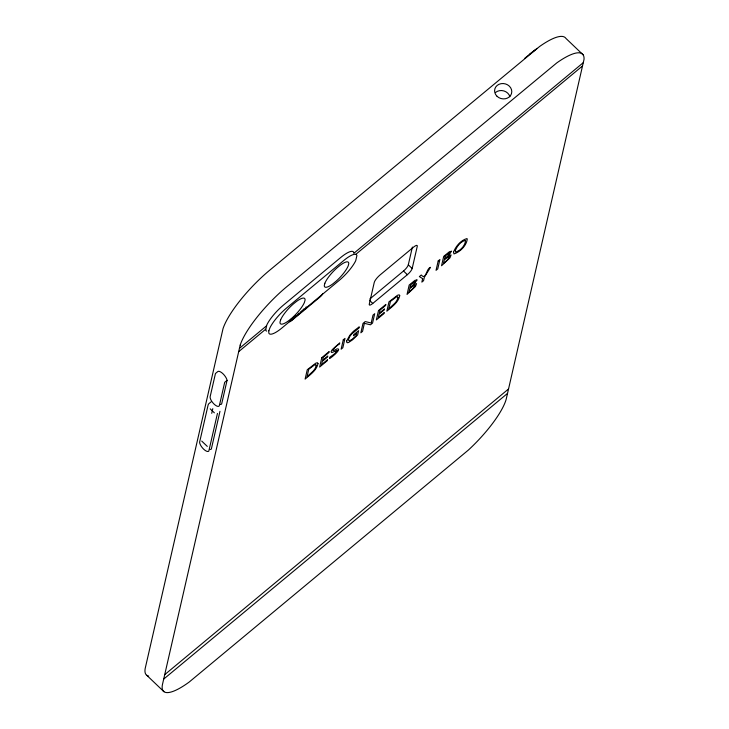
<?xml version="1.0" encoding="UTF-8"?>
<svg xmlns="http://www.w3.org/2000/svg" width="729" height="729" viewBox="0 0 729 729"><rect width="100%" height="100%" fill="white"/><g stroke="black" fill="none" stroke-linecap="round" stroke-linejoin="round"><path stroke-width="1.09" d="M208.212 404.595L199.6 442.211A6.725 2.615 50.3 0 0 203.637 449.155A6.725 2.615 50.3 0 0 208.84 451.032L217.452 413.416M211.729 413.343L212.795 408.668M219.967 411.329L211.355 448.946A6.725 2.615 50.3 0 1 210.198 449.428M227.056 380.374L224.696 382.333L219.393 405.497A6.616 2.579 50.3 0 1 214.08 404.112A6.616 2.579 50.3 0 1 210.152 396.676L215.465 373.503L217.816 371.553A6.925 2.697 50.3 0 1 222.946 373.731A6.925 2.697 50.3 0 1 227.056 380.374L221.753 403.538A6.616 2.579 50.3 0 1 219.912 404.385M305.715 308.905L306.18 306.863M369.767 299.036L403.502 271.006A5.905 1.549 -46.3 0 0 408.304 264.818L412.377 247.058M412.177 268.518L417.261 246.32A6.124 1.604 -46.3 0 0 413.562 247.122L380.091 274.933A7.181 1.886 -46.3 0 0 374.25 282.442L369.266 304.212A5.805 1.522 -46.3 0 0 372.774 303.446L407.365 274.696A5.905 1.549 -46.3 0 0 412.177 268.518L408.304 264.818M303.437 309.524L301.414 311.347M291.946 318.828L291.8 319.439L293.577 317.47M298.407 313.834L297.159 315.22M583.136 54.83L565.95 38.427A59.423 15.601 -46.3 0 0 539.651 46.465L271.553 268.691A58.229 15.291 -46.3 0 0 223.019 328.679L145.18 668.511A55.568 14.589 -46.3 0 0 148.67 676.084M239.449 348.344L266.477 325.89M353.784 253.346L583.273 62.667M238.693 351.651L265.711 329.198M355.67 254.457L582.517 65.965M208.549 403.957L211.064 401.87M164.708 674.662L508.541 388.976M163.697 679.091L507.521 393.405M524.652 58.393L534.612 50.21M529.418 54.429L537.136 48.342M403.502 271.006L407.365 274.696M369.676 300.494L372.774 303.446M210.198 408.841L214.381 412.824M201.733 441.081L207.3 446.403M146.739 675.264L163.916 691.666M266.677 331.103A21.733 5.704 -46.3 0 1 265.684 329.982L266.869 324.833A21.733 5.704 -46.3 0 1 283.426 305.105L340.625 257.583A21.733 5.704 -46.3 0 1 353.811 252.589M322.737 293.514A3.353 0.884 -46.3 0 1 320.013 297.031L291.418 320.787A3.353 0.884 -46.3 0 1 289.386 321.234M294.416 316.76A2.442 0.638 -46.3 0 1 292.475 319.539A2.442 0.638 -46.3 0 1 291.071 319.594M291.29 319.184A2.442 0.638 -46.3 0 1 291.609 318.728M299.109 313.124A2.214 0.583 -46.3 0 1 297.104 315.602A2.214 0.583 -46.3 0 1 296.083 315.429M303.957 308.677A2.296 0.601 -46.3 0 1 302.617 311.028A2.296 0.601 -46.3 0 1 300.804 311.711M495.547 92.455A8.648 7.636 12.9 0 1 509.908 96.693M268.846 330.802L268.782 332.934A21.733 5.704 -46.3 0 0 281.968 327.95L339.167 280.428A21.733 5.704 -46.3 0 0 355.725 260.7L356.909 255.551A21.733 5.704 -46.3 0 0 343.724 260.535L286.524 308.057A21.733 5.704 -46.3 0 0 269.958 327.786L268.846 330.802M336.998 350.476L334.921 353.592L329.827 357.21L329.535 358.504C331.312 357.912 342.994 348.025 336.935 348.909C327.959 354.148 336.424 345.209 339.45 344.124L339.741 342.894L332.369 349.519A4.684 1.23 -46.3 0 0 331.075 351.843L331.75 352.59L336.998 350.476M416.952 279.963L413.899 284.665L416.578 283.599L415.494 286.47L407.046 294.407L409.188 285.039L414.974 280.355L416.952 279.963M451.47 251.277L448.408 256.007L451.096 254.922L450.012 257.784L441.564 265.73L443.715 256.362L449.492 251.678L451.47 251.277M414.856 285.422L413.206 288.283L408.969 292.01L409.744 288.629L413.78 285.476L414.856 285.422M449.374 256.736L447.724 259.597L443.496 263.324L444.262 259.952L448.299 256.79L449.374 256.736M346.74 340.826L346.776 342.348A9.249 2.424 -46.3 0 0 348.772 342.366L352.599 339.778L357.638 334.948L358.613 330.693L353.738 334.748L353.51 335.741L356.681 333.098L356.08 335.732L351.879 339.523L349.346 340.862L348.435 340.033L349.282 337.381A7.864 2.059 -46.3 0 1 351.679 333.991L358.987 328.014L359.269 326.802L353.82 330.993A9.933 2.606 -46.3 0 0 349.683 335.486L346.74 340.826M453.538 252.079L453.967 253.92C460.163 251.952 466.596 245.591 467.289 238.921L466.897 238.593C460.792 240.278 455.825 246.256 453.538 252.079M318.017 363.625C316.596 370.496 310.016 374.742 305.114 379.107L307.264 369.731L315.794 363.16L317.452 362.714L318.017 363.625M399.738 295.728C398.326 302.59 391.746 306.845 386.844 311.201L388.985 301.824L397.524 295.254L399.173 294.808L399.738 295.728M316.204 365.338L315.338 368.045A6.807 1.786 -46.3 0 1 312.905 371.38L307.046 376.702L308.732 369.311L314.5 364.937L315.775 364.6L316.204 365.338M397.934 297.432L397.068 300.138A6.807 1.786 -46.3 0 1 394.626 303.474L388.767 308.795L390.462 301.405L396.221 297.031L397.496 296.703L397.934 297.432M455.343 250.503L455.616 252.061C460.363 250.785 465.093 245.755 465.539 240.707L465.275 240.397C460.682 241.49 457.028 246.174 455.343 250.503M371.489 321.708L371.28 323.002L365.211 321.58L363.006 323.412L360.864 332.788L362.559 331.376L364.382 323.33L370.469 324.797L372.555 323.065L374.706 313.698L373.002 315.11L371.489 321.708M240.196 345.081L162.367 684.914A55.568 14.589 -46.3 0 0 189.248 681.998L468.319 450.112A55.568 14.589 -46.3 0 0 506.19 399.237L584.02 59.404A59.423 15.601 -46.3 0 0 556.828 62.867L288.73 285.094A58.229 15.291 -46.3 0 0 240.196 345.081M321.79 357.666L319.639 367.033L327.33 360.645L327.558 359.652L321.571 364.628L322.318 361.347L327.558 356.991L327.786 356.007L322.546 360.363L323.257 357.246L328.925 352.535L329.153 351.542L321.79 357.666M343.277 339.805L341.136 349.182L342.83 347.769L344.981 338.393L343.277 339.805M378.506 310.536L376.355 319.903L384.046 313.516L384.274 312.522L378.287 317.498L379.034 314.217L384.283 309.871L384.502 308.877L379.262 313.233L379.982 310.117L385.641 305.415L385.869 304.421L378.506 310.536M410.664 284.62L409.971 287.645L414.008 283.946L415.047 281.604L410.664 284.62M422.656 278.66L421.863 282.096L423.567 280.683L424.36 277.22L430.502 267.333C426.183 268.39 426.064 280.811 421.28 274.997L419.348 276.601L422.656 278.66M438.202 260.936L436.051 270.313L437.755 268.901L439.897 259.524L438.202 260.936M445.182 255.943L444.49 258.968L448.526 255.259L449.565 252.917L445.182 255.943M324.861 283.271L324.314 285.376A17.077 4.483 -46.3 0 0 332.871 283.854L336.014 281.285A17.077 4.483 -46.3 0 0 348.207 265.857L348.754 263.743A17.077 4.483 -46.3 0 0 340.188 265.274L337.044 267.844A17.077 4.483 -46.3 0 0 324.861 283.271M280.647 319.849L280.009 322.063A17.523 4.602 -46.3 0 0 288.529 320.833L291.746 318.245A17.523 4.602 -46.3 0 0 304.43 302.389L305.059 300.166A17.523 4.602 -46.3 0 0 296.539 301.405L293.322 303.993A17.523 4.602 -46.3 0 0 280.647 319.849M497.06 96.31A8.648 7.636 12.9 0 0 511.476 93.658A8.648 7.636 12.9 0 0 501.023 83.68A8.648 7.636 12.9 0 0 497.06 96.31"/></g></svg>
